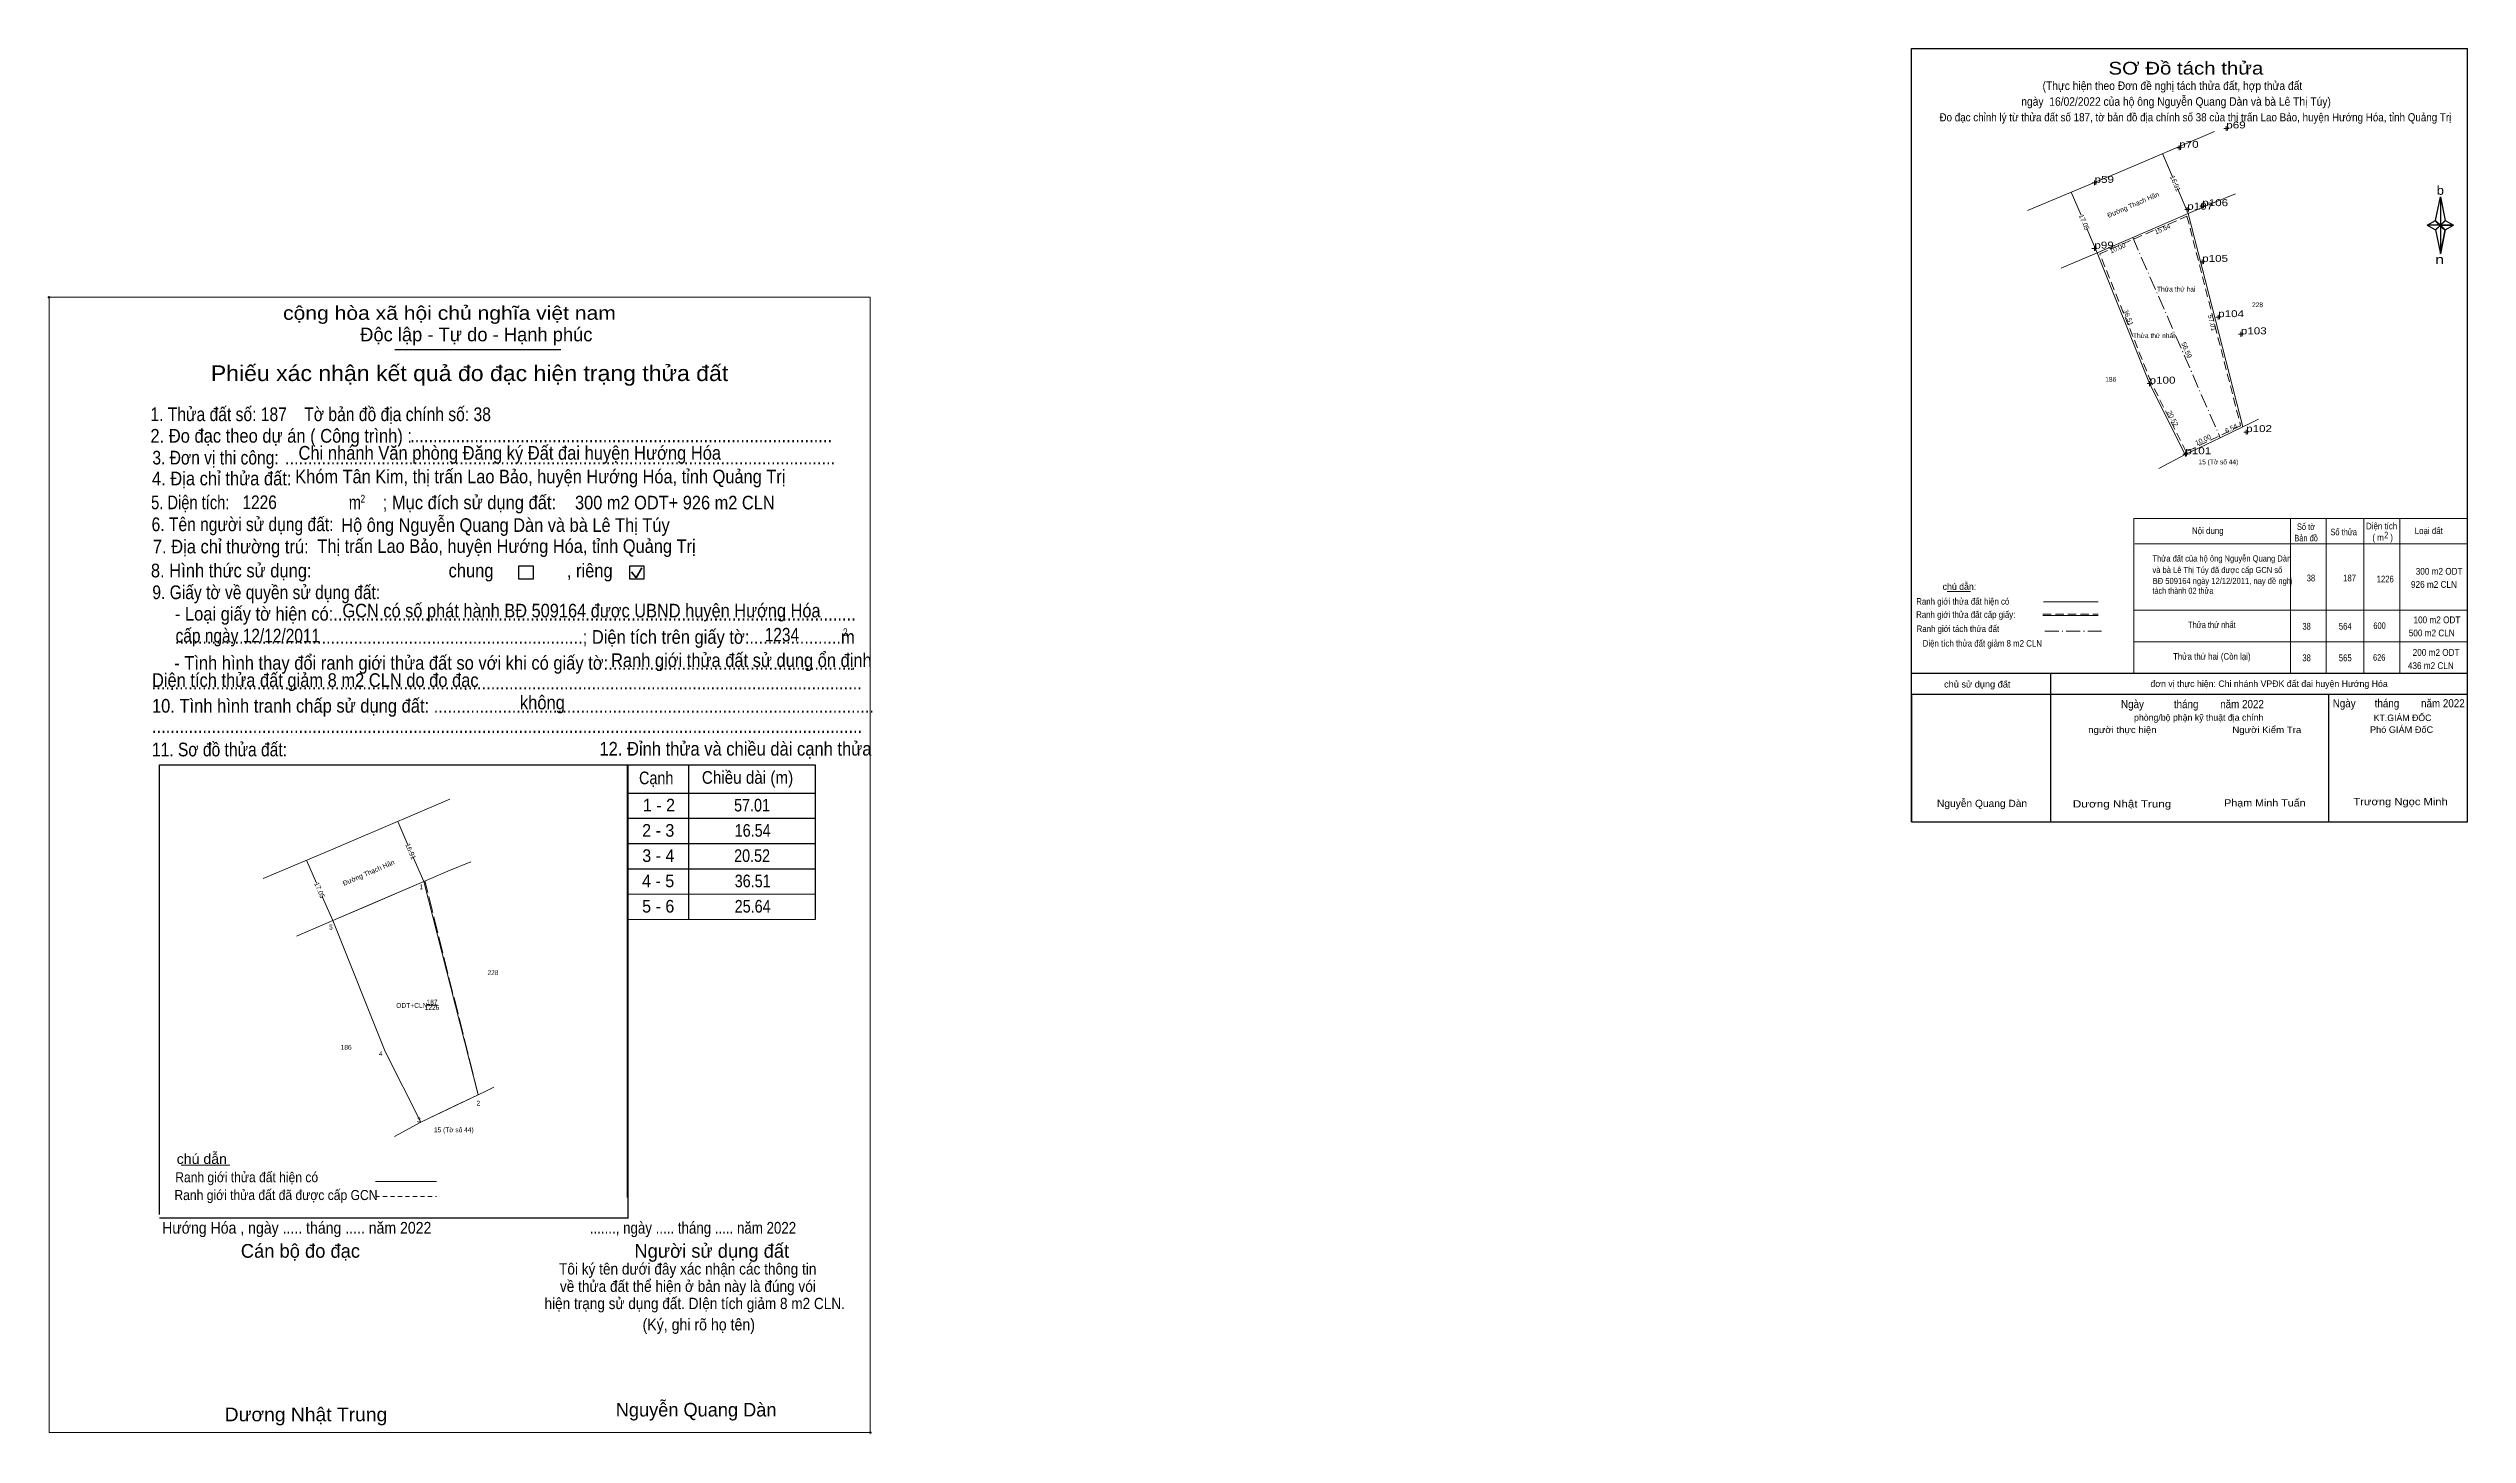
# Model space of a CAD drawing. Header units: metres. Extents: x 535788 to 536414, y 1836227 to 1836586.
import ezdxf
from ezdxf.enums import TextEntityAlignment as Align

# ---------------------------------------------------------------- set-up
doc = ezdxf.new("R2010")
doc.units = ezdxf.units.M
doc.header["$LTSCALE"] = 0.72
doc.header["$PDMODE"] = 32
doc.header["$PDSIZE"] = 0.36
for name, pattern in [('DOT_DASHED', [7.7, 5, -1.2, 0.3, -1.2]), ('LONG_DASHED', [7.5, 6, -1.5]), ('MEDIUM_DASHED', [4.5, 3, -1.5]), ('SHORT_DASHED', [2.7, 1.5, -1.2])]:
    doc.linetypes.add(name, pattern=pattern)
for name, color, linetype, lineweight in [('1', 7, 'Continuous', 25), ('10', 7, 'Continuous', 13), ('15', 7, 'Continuous', 13), ('17', 7, 'Continuous', 13), ('2', 7, 'Continuous', 25), ('30', 7, 'Continuous', 25), ('40', 7, 'Continuous', 13), ('50', 7, 'DOT_DASHED', 13), ('54', 7, 'Continuous', 13), ('6', 7, 'Continuous', 13), ('63', 7, 'Continuous', 25), ('7', 7, 'Continuous', 13)]:
    doc.layers.add(name, color=color, linetype=linetype, lineweight=lineweight)
doc.layers.add('12', color=7, linetype='Continuous')

msp = doc.modelspace()

# ---------------------------------------------------------------- linework, layer by layer
at = {"layer": '1'}
for p, q in [((536269.85, 1836386.08), (536269.85, 1836586.4)), ((536269.85, 1836586.4), (536413.86, 1836586.4)), ((536413.86, 1836386.08), (536413.86, 1836586.4)), ((536405.56, 1836541.8), (536406.81, 1836547.92)), ((536406.81, 1836547.92), (536406.81, 1836540.6)), ((536406.81, 1836547.92), (536408.06, 1836541.8)), ((536403.37, 1836540.6), (536405.56, 1836541.8)), ((536406.71, 1836540.47), (536405.56, 1836541.66)), ((536405.56, 1836539.3), (536406.71, 1836540.47)), ((536405.56, 1836539.44), (536406.81, 1836533.17)), ((536406.71, 1836540.47), (536407.96, 1836541.66)), ((536407.96, 1836539.3), (536406.71, 1836540.47)), ((536406.81, 1836540.6), (536406.81, 1836533.17)), ((536406.81, 1836540.6), (536410.24, 1836540.6)), ((536408.06, 1836539.44), (536406.81, 1836533.17)), ((536408.06, 1836539.44), (536410.24, 1836540.6)), ((536305.85, 1836424.52), (536305.85, 1836386.05)), ((536269.92, 1836419.17), (536269.92, 1836386.05)), ((536269.92, 1836419.17), (536413.86, 1836419.17)), ((536377.86, 1836419.17), (536377.86, 1836386.05))]:
    msp.add_line(p, q, dxfattribs=at)
at = {"layer": '1', "lineweight": 13}
for p, q in [((536327.47, 1836464.61), (536327.47, 1836424.52)), ((536327.47, 1836464.61), (536413.86, 1836464.61)), ((536368.03, 1836424.52), (536368.03, 1836464.61)), ((536377.24, 1836424.52), (536377.24, 1836464.61)), ((536386.99, 1836464.61), (536386.99, 1836424.52)), ((536396.35, 1836424.52), (536396.35, 1836464.61)), ((536413.86, 1836458.04), (536327.7, 1836458.04)), ((536279.16, 1836445.74), (536285.19, 1836445.74)), ((536413.86, 1836440.88), (536327.47, 1836440.88)), ((536413.86, 1836440.87), (536327.47, 1836440.87)), ((536413.86, 1836440.87), (536327.47, 1836440.87)), ((536413.86, 1836440.87), (536327.59, 1836440.87)), ((536413.86, 1836432.7), (536327.47, 1836432.7)), ((536413.86, 1836424.53), (536327.47, 1836424.53)), ((536413.86, 1836424.53), (536327.47, 1836424.53)), ((536413.86, 1836424.53), (536327.47, 1836424.53)), ((536413.86, 1836424.53), (536327.47, 1836424.53)), ((536413.86, 1836424.53), (536327.47, 1836424.53)), ((536413.86, 1836424.52), (536327.47, 1836424.52))]:
    msp.add_line(p, q, dxfattribs=at)
at = {"layer": '1'}
for points in [[(536405.56, 1836541.8), (536406.81, 1836547.92), (536406.81, 1836540.6)], [(536403.37, 1836540.6), (536405.56, 1836539.44), (536406.81, 1836540.6)], [(536406.81, 1836540.6), (536408.06, 1836541.8), (536410.24, 1836540.6)], [(536406.81, 1836540.6), (536406.81, 1836533.17), (536408.06, 1836539.44)]]:
    msp.add_lwpolyline(points, close=True, dxfattribs=at)
at = {"layer": '1', "linetype": 'MEDIUM_DASHED', "lineweight": 13}
msp.add_lwpolyline([(536341.2, 1836542.93), (536355.09, 1836488.66), (536341, 1836481.9), (536331.99, 1836499.77), (536318.63, 1836533.2)], close=True, dxfattribs=at)
at = {"layer": '1'}
for points in [[(536405.56, 1836541.8), (536406.81, 1836540.6), (536408.06, 1836539.44)], [(536408.06, 1836541.8), (536406.81, 1836540.6), (536405.56, 1836539.44)], [(536407.96, 1836541.66), (536406.71, 1836540.47), (536405.56, 1836539.3)], [(536269.92, 1836386.04), (536413.86, 1836386.04), (536413.86, 1836481.43)]]:
    msp.add_lwpolyline(points, dxfattribs=at)
at = {"layer": '1', "lineweight": 13}
msp.add_lwpolyline([(535884.7, 1836370.62), (535898.84, 1836315.39), (535883.93, 1836308.24), (535874.69, 1836326.56), (535861.15, 1836360.47)], close=True, dxfattribs=at)
at = {"layer": '10'}
for p, q in [((536341.54, 1836543.62), (536355.68, 1836488.39)), ((536317.99, 1836533.47), (536327.17, 1836537.43)), ((536317.99, 1836533.47), (536331.53, 1836499.56)), ((536331.53, 1836499.56), (536340.77, 1836481.24)), ((536340.77, 1836481.24), (536349.79, 1836485.56)), ((536303.89, 1836439.48), (536318.23, 1836439.48)), ((536304.07, 1836443.03), (536318.23, 1836443.03)), ((535884.7, 1836370.62), (535898.84, 1836315.39)), ((535861.15, 1836360.47), (535870.33, 1836364.43)), ((535861.15, 1836360.47), (535874.69, 1836326.56)), ((535885.45, 1836338.55), (535888.28, 1836338.55)), ((535874.69, 1836326.56), (535883.93, 1836308.24)), ((535883.93, 1836308.24), (535892.95, 1836312.56))]:
    msp.add_line(p, q, dxfattribs=at)
at = {"layer": '10', "linetype": 'DOT_DASHED'}
msp.add_line((536327.17, 1836537.43), (536349.79, 1836485.56), dxfattribs=at)
at = {"layer": '10', "linetype": 'MEDIUM_DASHED'}
msp.add_line((536303.89, 1836439.81), (536318.23, 1836439.81), dxfattribs=at)
at = {"layer": '15'}
for p, q in [((536334.85, 1836559.15), (536337.46, 1836553.09)), ((536311.24, 1836549.13), (536313.8, 1836543.18)), ((536338.15, 1836551.5), (536338.21, 1836551.35)), ((536338.75, 1836550.1), (536341.54, 1836543.62)), ((536314.43, 1836541.71), (536314.44, 1836541.7)), ((536315.28, 1836539.76), (536317.99, 1836533.47)), ((535878.01, 1836386.15), (535880.62, 1836380.09)), ((535881.31, 1836378.5), (535881.37, 1836378.35)), ((535881.91, 1836377.1), (535884.7, 1836370.62)), ((535854.4, 1836376.13), (535856.96, 1836370.18)), ((535857.59, 1836368.71), (535857.6, 1836368.7)), ((535858.44, 1836366.76), (535861.15, 1836360.47))]:
    msp.add_line(p, q, dxfattribs=at)
at = {"layer": '17'}
for p, q in [((536355.68, 1836488.39), (536357.61, 1836489.32)), ((536357.61, 1836489.32), (536359.74, 1836490.34)), ((535898.84, 1836315.39), (535900.77, 1836316.32)), ((535900.77, 1836316.32), (535902.9, 1836317.34)), ((535821.94, 1836297.13), (535834.48, 1836297.13))]:
    msp.add_line(p, q, dxfattribs=at)
at = {"layer": '17', "linetype": 'LONG_DASHED'}
msp.add_line((535898.84, 1836315.39), (535885, 1836370.75), dxfattribs=at)
at = {"layer": '2'}
for p, q in [((535877.26, 1836508.44), (535920.25, 1836508.44)), ((535816.3, 1836400.82), (535937.52, 1836400.82)), ((535816.3, 1836284.32), (535816.3, 1836400.82)), ((535937.52, 1836283.37), (535816.3, 1836283.37))]:
    msp.add_line(p, q, dxfattribs=at)
at = {"layer": '2', "lineweight": 35}
for p, q in [((535939.71, 1836449.24), (535941.18, 1836451.88)), ((535938.5, 1836450.82), (535939.71, 1836449.24))]:
    msp.add_line(p, q, dxfattribs=at)
at = {"layer": '2', "lineweight": 13}
msp.add_lwpolyline([(535787.72, 1836521.92), (536000.31, 1836521.92), (536000.31, 1836227.89), (535787.72, 1836227.89)], close=True, dxfattribs=at)
at = {"layer": '2'}
for points in [[(535909.36, 1836452.33), (535913.01, 1836452.33), (535913.01, 1836448.93), (535909.36, 1836448.93)], [(535938.08, 1836452.33), (535941.73, 1836452.33), (535941.73, 1836448.93), (535938.08, 1836448.93)]]:
    msp.add_lwpolyline(points, close=True, dxfattribs=at)
for p in [(535787.72, 1836521.92), (536000.31, 1836227.89)]:
    msp.add_point(p, dxfattribs=at)
at = {"layer": '30'}
for p, q in [((535937.51, 1836288.77), (535937.51, 1836400.83)), ((535937.51, 1836400.83), (535986.07, 1836400.83)), ((535953.23, 1836400.83), (535953.23, 1836360.79)), ((535986.07, 1836400.83), (535986.07, 1836360.79)), ((535937.51, 1836393.52), (535986.07, 1836393.52)), ((535937.51, 1836386.97), (535986.07, 1836386.97)), ((535937.51, 1836380.43), (535986.07, 1836380.43)), ((535937.51, 1836373.88), (535986.07, 1836373.88))]:
    msp.add_line(p, q, dxfattribs=at)
at = {"layer": '30', "lineweight": 13}
for p, q in [((535937.51, 1836367.34), (535986.07, 1836367.34)), ((535937.51, 1836360.79), (535986.07, 1836360.79))]:
    msp.add_line(p, q, dxfattribs=at)
at = {"layer": '40'}
for p, q in [((536322.86, 1836554.03), (536348.29, 1836564.9)), ((536317.45, 1836551.75), (536322.86, 1836554.03)), ((536299.95, 1836544.37), (536317.45, 1836551.75)), ((536353.78, 1836548.73), (536347.81, 1836546.32)), ((535866.02, 1836381.03), (535891.45, 1836391.9)), ((535843.11, 1836371.37), (535860.61, 1836378.75)), ((535860.61, 1836378.75), (535866.02, 1836381.03)), ((535896.94, 1836375.73), (535890.97, 1836373.32))]:
    msp.add_line(p, q, dxfattribs=at)
for points in [[(536347.81, 1836546.32), (536341.54, 1836543.62), (536327.17, 1836537.43)], [(536317.99, 1836533.47), (536311.07, 1836530.49), (536308.63, 1836529.49)], [(535890.97, 1836373.32), (535884.7, 1836370.62), (535870.33, 1836364.43)], [(535861.15, 1836360.47), (535854.23, 1836357.49), (535851.79, 1836356.49)]]:
    msp.add_lwpolyline(points, dxfattribs=at)
at = {"layer": '50'}
msp.add_line((536319.11, 1836435.45), (536304.08, 1836435.44), dxfattribs=at)
at = {"layer": '54'}
for p, q in [((536349.79, 1836485.56), (536355.68, 1836488.39)), ((536333.96, 1836477.56), (536340.77, 1836481.24)), ((535892.95, 1836312.56), (535898.84, 1836315.39)), ((535877.12, 1836304.56), (535883.93, 1836308.24))]:
    msp.add_line(p, q, dxfattribs=at)
at = {"layer": '6'}
msp.add_line((535872.19, 1836292.9), (535888.03, 1836292.9), dxfattribs=at)
at = {"layer": '6', "linetype": 'SHORT_DASHED'}
msp.add_line((535872.19, 1836289.03), (535888.03, 1836289.03), dxfattribs=at)
at = {"layer": '63'}
for p, q in [((536413.86, 1836424.52), (536269.85, 1836424.52)), ((535937.52, 1836400.82), (535937.52, 1836283.36))]:
    msp.add_line(p, q, dxfattribs=at)
at = {"layer": '7'}
for p, q in [((536352, 1836565.66), (536350.75, 1836565.66)), ((536351.38, 1836565.03), (536351.38, 1836566.28)), ((536339.83, 1836560.64), (536338.58, 1836560.64)), ((536339.2, 1836560.01), (536339.2, 1836561.26)), ((536317.28, 1836550.94), (536317.28, 1836552.19)), ((536317.9, 1836551.57), (536316.65, 1836551.57)), ((536345.15, 1836544.91), (536345.15, 1836546.15)), ((536341.9, 1836544.63), (536340.65, 1836544.63)), ((536341.28, 1836544.01), (536341.28, 1836545.26)), ((536345.78, 1836545.53), (536344.53, 1836545.53)), ((536317.85, 1836534.55), (536316.6, 1836534.55)), ((536317.23, 1836533.93), (536317.23, 1836535.18)), ((536345.76, 1836531.1), (536344.51, 1836531.1)), ((536345.14, 1836530.47), (536345.14, 1836531.72)), ((536349.9, 1836516.78), (536348.65, 1836516.78)), ((536349.28, 1836516.16), (536349.28, 1836517.4)), ((536355.78, 1836512.34), (536354.53, 1836512.34)), ((536355.15, 1836511.71), (536355.15, 1836512.96)), ((536332.15, 1836499.56), (536330.91, 1836499.56)), ((536331.53, 1836498.94), (536331.53, 1836500.19)), ((536357.15, 1836487.01), (536355.9, 1836487.01)), ((536356.52, 1836486.39), (536356.52, 1836487.63)), ((536341.4, 1836481.27), (536340.15, 1836481.27)), ((536340.78, 1836480.65), (536340.78, 1836481.89))]:
    msp.add_line(p, q, dxfattribs=at)

# ---------------------------------------------------------------- texts
at = {"layer": '1'}
for s, height, width, p in [('SƠ Đồ tách thửa', 3.292, 1.2, (536340.925, 1836579.62)), ('Đo đạc chỉnh lý từ thửa đất số 187, tờ bản đồ địa chính số 38 của thị trấn Lao Bảo, huyện Hướng Hóa, tỉnh Quảng Trị', 2.11, 0.9, (536343.39, 1836567.5)), ('Thửa thứ hai', 1.25, 0.9, (536338.405, 1836523.42)), ('228', 1.25, 0.85, (536359.475, 1836519.37)), ('Thửa thứ nhất', 1.25, 0.85, (536332.655, 1836511.36)), ('186', 1.25, 0.85, (536321.465, 1836500.04)), ('15 (Tờ số 44)', 1.25, 0.85, (536349.34, 1836478.66)), ('Nội dung', 1.693, 0.9, (536346.6, 1836460.63)), ('Bản đồ', 1.693, 0.85, (536372.04, 1836458.71)), ('Số tờ', 1.693, 0.85, (536372.02, 1836461.65)), ('Số thửa', 1.693, 0.85, (536381.77, 1836460.29)), ('Diện tích', 1.693, 0.9, (536391.595, 1836461.83)), (' ( m   )', 1.693, 0.9, (536391.59, 1836458.89)), ('2', 1.693, 0.8, (536392.785, 1836459.51)), ('Loại đất', 1.693, 0.9, (536403.8, 1836460.6)), ('Thửa thứ nhất', 1.693, 0.85, (536347.64, 1836436.24)), ('600', 1.69, 0.85, (536391.065, 1836436.02)), ('Thửa thứ hai (Còn lại)', 1.694, 0.9, (536347.645, 1836428.07)), ('626', 1.69, 0.85, (536390.98, 1836427.79)), ('chủ sử dụng đất', 1.693, 1.05, (536286.91, 1836420.86)), ('Ngày           tháng        năm 2022', 2.11, 0.9, (536342.62, 1836415.5)), ('Ngày       tháng        năm 2022', 2.11, 0.9, (536396.02, 1836415.71)), ('người thực hiện', 1.693, 1.1, (536324.48, 1836409.05)), ('Người Kiểm Tra', 1.694, 1.1, (536361.87, 1836409.05)), ('Phó GIÁM ĐốC', 1.691, 1.05, (536396.765, 1836409.1)), ('228', 1.25, 0.85, (535902.635, 1836346.37)), ('ODT+CLN', 1.25, 0.95, (535881.64, 1836337.88)), ('187', 1.25, 0.85, (535886.865, 1836338.74)), ('1226', 1.25, 0.85, (535886.865, 1836337.33)), ('186', 1.25, 0.85, (535864.625, 1836327.04)), ('15 (Tờ số 44)', 1.25, 0.85, (535892.5, 1836305.66))]:
    msp.add_text(s, height=height, dxfattribs=dict(at, width=width)).set_placement(p, align=Align.CENTER)
for s, width, p in [('b', 1.1, (536405.85, 1836548.47)), ('n', 1.3, (536405.5, 1836530.57))]:
    msp.add_text(s, height=2.304, dxfattribs=dict(at, width=width)).set_placement(p)
for s, height, p in [('chú dẫn:', 1.693, (536282.295, 1836446.15)), ('đơn vị thực hiện: Chi nhánh VPĐK đất đai huyện Hướng Hóa', 1.691, (536362.46, 1836420.99)), ('KT.GIÁM ĐỐC', 1.691, (536397.02, 1836412.16)), ('phòng/bộ phận kỹ thuật địa chính', 1.693, (536344.245, 1836412.24))]:
    msp.add_text(s, height=height, dxfattribs=at).set_placement(p, align=Align.CENTER)
for s, height, width, p in [('Nguyễn Quang Dàn', 1.88, 1.05, (536299.82, 1836389.9)), ('Dương Nhật Trung', 1.881, 1.2, (536337.14, 1836389.78)), ('Phạm Minh Tuấn', 1.88, 1.1, (536371.91, 1836390.04)), ('Trương Ngọc Minh', 1.881, 1.15, (536408.72, 1836390.36))]:
    msp.add_text(s, height=height, dxfattribs=dict(at, width=width)).set_placement(p, align=Align.RIGHT)
at = {"layer": '10', "width": 0.95}
for p in [(536337.6181, 1836551.1773), (535880.7781, 1836378.1773)]:
    msp.add_text('16.91', height=1.25, rotation=293.305, dxfattribs=at).set_placement(p, align=Align.CENTER)
at = {"layer": '10'}
for s, rotation, p in [('17.05', 293.318, (536314.0258, 1836541.1074)), ('56.59', 293.562, (536340.5486, 1836508.0098)), ('17.05', 293.318, (535857.1858, 1836368.1074))]:
    msp.add_text(s, height=1.25, rotation=rotation, dxfattribs=at).set_placement(p, align=Align.CENTER)
for s, height, width, p in [('Ranh giới thửa đất cấp giấy:', 1.693, 0.9, (536283.93, 1836438.9)), ('Ranh giới thửa đất hiện có', 1.693, 0.9, (536283.16, 1836442.31)), ('Ranh giới tách thửa đất', 1.693, 0.9, (536281.9, 1836435.23)), ('Diện tích thửa đất giảm 8 m2 CLN', 1.69, 0.9, (536288.225, 1836431.45)), ('1 - 2', 3.274, 0.95, (535945.605, 1836388.75)), ('57.01', 3.27, 0.85, (535969.71, 1836388.75)), ('2 - 3', 3.274, 0.95, (535945.425, 1836382.21)), ('16.54', 3.27, 0.85, (535969.875, 1836382.21)), ('3 - 4', 3.274, 0.95, (535945.455, 1836375.67)), ('20.52', 3.27, 0.85, (535969.725, 1836375.67)), ('4 - 5', 3.274, 0.95, (535945.4, 1836369.12)), ('36.51', 3.27, 0.85, (535969.88, 1836369.12)), ('5 - 6', 3.274, 0.95, (535945.425, 1836362.56)), ('25.64', 3.27, 0.85, (535969.875, 1836362.56))]:
    msp.add_text(s, height=height, dxfattribs=dict(at, width=width)).set_placement(p, align=Align.CENTER)
at = {"layer": '12', "width": 1.25}
for s, p in [('p69', (536351.38, 1836565.66)), ('p70', (536339.2, 1836560.64)), ('p59', (536317.28, 1836551.57)), ('p107', (536341.28, 1836544.63)), ('p106', (536345.16, 1836545.53)), ('p99', (536317.23, 1836534.55)), ('p105', (536345.14, 1836531.1)), ('p104', (536349.28, 1836516.78)), ('p103', (536355.15, 1836512.34)), ('p100', (536331.53, 1836499.56)), ('p101', (536340.78, 1836481.27)), ('p102', (536356.52, 1836487.01))]:
    msp.add_text(s, height=1.8, dxfattribs=at).set_placement(p)
at = {"layer": '15', "width": 0.9}
for s, height, p in [('(Thực hiện theo Đơn đề nghị tách thửa đất, hợp thửa đất ', 2.205, (536337.795, 1836575.62)), ('ngày  16/02/2022 của hộ ông Nguyễn Quang Dàn và bà Lê Thị Túy)', 2.21, (536338.38, 1836571.53))]:
    msp.add_text(s, height=height, dxfattribs=at).set_placement(p, align=Align.CENTER)
at = {"layer": '2'}
for s, height, width, p in [('cộng hòa xã hội chủ nghĩa việt nam', 3.548, 1.15, (535848.3, 1836516.1)), ('1. Thửa đất số: 187    Tờ bản đồ địa chính số: 38', 3.56, 0.85, (535813.96, 1836489.85)), ('2. Đo đạc theo dự án ( Công trình) : ', 3.551, 0.9, (535813.96, 1836484.27)), ('Chi nhánh Văn phòng Đăng ký Đất đai huyện Hướng Hóa', 3.548, 0.9, (535852.3, 1836479.86)), ('............................................................................................', 3.551, 0.9, (535881.19, 1836484.39)), ('4. Địa chỉ thửa đất:', 3.551, 0.9, (535814.35, 1836473.22)), ('3. Đơn vị thi công:', 3.551, 0.85, (535814.46, 1836478.62)), ('........................................................................................................................', 3.551, 0.9, (535848.76, 1836478.62)), ('Khóm Tân Kim, thị trấn Lao Bảo, huyện Hướng Hóa, tỉnh Quảng Trị', 3.52, 0.9, (535851.46, 1836473.74)), ('5. Diện tích:', 3.551, 0.8, (535814.14, 1836467.02)), ('1226', 3.52, 0.85, (535837.78, 1836467.08)), ('2', 2.027, 0.8, (535868.34, 1836468.73)), ('; Mục đích sử dụng đất:', 3.548, 0.9, (535874.1, 1836467.02)), ('300 m2 ODT+ 926 m2 CLN', 3.52, 0.9, (535923.88, 1836466.99)), ('6. Tên người sử dụng đất:', 3.551, 0.85, (535814.26, 1836461.35)), ('Hộ ông Nguyễn Quang Dàn và bà Lê Thị Túy', 3.52, 0.9, (535863.37, 1836461.17)), ('m', 3.548, 0.8, (535865.32, 1836467.02)), ('7. Địa chỉ thường trú:', 3.551, 0.9, (535814.58, 1836455.59)), ('Thị trấn Lao Bảo, huyện Hướng Hóa, tỉnh Quảng Trị', 3.52, 0.9, (535857.18, 1836455.71)), ('8. Hình thức sử dụng:', 3.551, 0.9, (535814.08, 1836449.38)), ('chung                , riêng', 3.548, 0.9, (535891.15, 1836449.38)), ('9. Giấy tờ về quyền sử dụng đất:', 3.551, 0.85, (535814.46, 1836443.74)), ('     - Loại giấy tờ hiện có:..................................................................................................................', 3.548, 0.9, (535814.35, 1836438.18)), ('GCN có số phát hành BĐ 509164 được UBND huyện Hướng Hóa ', 3.52, 0.9, (535863.66, 1836439.02)), ('cấp ngày 12/12/2011', 3.525, 0.85, (535820.47, 1836432.54)), ('     .........................................................................................; Diện tích trên giấy tờ:....................m', 3.548, 0.9, (535814.35, 1836432.18)), ('1234', 3.52, 0.85, (535972.99, 1836432.78)), ('2', 2.027, 0.8, (535993.26, 1836434.17)), ('     - Tình hình thay đổi ranh giới thửa đất so với khi có giấy tờ:......................................................', 3.548, 0.9, (535814.17, 1836425.47)), ('Ranh giới thửa đất sử dụng ổn định', 3.54, 0.9, (535933.21, 1836426.16)), ('...........................................................................................................................................................', 3.548, 0.9, (535814.26, 1836420.34)), ('Diện tích thửa đất giảm 8 m2 CLN do đo đạc', 3.54, 0.9, (535814.36, 1836421)), ('10. Tình hình tranh chấp sử dụng đất: ................................................................................................', 3.551, 0.9, (535814.35, 1836414.34)), ('không', 3.548, 0.9, (535909.62, 1836415.21)), ('...........................................................................................................................................................', 3.548, 0.9, (535814.35, 1836409.09)), ('11. Sơ đồ thửa đất:', 3.551, 0.85, (535814.35, 1836403.02)), ('12. Đỉnh thửa và chiều dài cạnh thửa', 3.555, 0.9, (535930.21, 1836403.21)), ('Hướng Hóa , ngày ..... tháng ..... năm 2022', 3.03, 0.9, (535816.99, 1836279.4)), ('......., ngày ..... tháng ..... năm 2022', 3.03, 0.85, (535927.72, 1836279.4)), ('(Ký, ghi rõ họ tên)', 3.042, 0.9, (535941.37, 1836254.34)), ('Dương Nhật Trung', 3.552, 1.05, (535833.18, 1836230.8))]:
    msp.add_text(s, height=height, dxfattribs=dict(at, width=width)).set_placement(p)
for s, height, p in [('Độc lập - Tự do - Hạnh phúc', 3.548, (535868.26, 1836510.52)), ('Cán bộ đo đạc', 3.548, (535837.36, 1836273.16)), ('Người sử dụng đất', 3.548, (535939.26, 1836273.16)), ('Nguyễn Quang Dàn', 3.52, (535934.43, 1836232.04))]:
    msp.add_text(s, height=height, dxfattribs=at).set_placement(p)
for s, height, width, p in [('Phiếu xác nhận kết quả đo đạc hiện trạng thửa đất', 4.054, 1.1, (535896.57, 1836500.23)), ('Tôi ký tên dưới đây xác nhận các thông tin', 2.931, 0.9, (535953.06, 1836268.81)), ('về thửa đất thể hiện ở bản này là đúng vói', 2.931, 0.9, (535953.105, 1836264.31)), ('hiện trạng sử dụng đất. DIện tích giảm 8 m2 CLN.', 2.92, 0.9, (535954.865, 1836259.86))]:
    msp.add_text(s, height=height, dxfattribs=dict(at, width=width)).set_placement(p, align=Align.CENTER)
msp.add_text('.', height=1.014, dxfattribs=at).set_placement((536000.2867, 1836227.34), align=Align.CENTER)
at = {"layer": '30'}
for s, width, p in [('Cạnh', 0.85, (535940.46, 1836395.8)), ('Chiều dài (m)', 0.9, (535956.72, 1836395.92))]:
    msp.add_text(s, height=3.274, dxfattribs=dict(at, width=width)).set_placement(p)
at = {"layer": '6'}
for s, height, width, p in [('và bà Lê Thị Túy đã được cấp GCN số ', 1.58, 0.85, (536332.27, 1836450.51)), ('Thửa đất của hộ ông Nguyễn Quang Dàn', 1.58, 0.85, (536332.27, 1836453.49)), ('300 m2 ODT', 1.76, 0.9, (536400.43, 1836450.07)), ('tách thành 02 thửa', 1.6, 0.85, (536332.27, 1836445.12)), ('BĐ 509164 ngày 12/12/2011, nay đề nghị', 1.58, 0.9, (536332.32, 1836447.67)), ('38', 1.76, 0.8, (536372.22, 1836448.34)), ('187', 1.76, 0.85, (536381.63, 1836448.34)), ('1226', 1.76, 0.85, (536390.31, 1836448.06)), ('926 m2 CLN', 1.76, 0.9, (536399.2, 1836446.67)), ('100 m2 ODT', 1.76, 0.9, (536399.86, 1836437.5)), ('38', 1.76, 0.8, (536371.1, 1836435.83)), ('564', 1.76, 0.85, (536380.51, 1836435.83)), ('500 m2 CLN', 1.76, 0.9, (536398.63, 1836434.1)), ('38', 1.76, 0.8, (536371.1, 1836427.66)), ('565', 1.76, 0.85, (536380.51, 1836427.66)), ('436 m2 CLN', 1.76, 0.9, (536398.4, 1836425.64)), ('200 m2 ODT', 1.76, 0.9, (536399.64, 1836429.05)), ('Ranh giới thửa đất hiện có ', 2.598, 0.9, (535820.38, 1836292.72)), ('chú dẫn', 2.598, 1.05, (535820.77, 1836297.46)), ('Ranh giới thửa đất đã được cấp GCN', 2.605, 0.9, (535820.17, 1836288.1))]:
    msp.add_text(s, height=height, dxfattribs=dict(at, width=width)).set_placement(p)
at = {"layer": '63'}
for s, rotation, width, p in [('Đường Thạch Hãn', 23.334, 0.95, (536327.5224, 1836545.3201)), ('36.51', 291.766, 0.95, (536325.46, 1836516.4668)), ('57.01', 284.36, 0.9, (536347.1224, 1836515.175)), ('Đường Thạch Hãn', 23.334, 0.95, (535870.6874, 1836372.3222))]:
    msp.add_text(s, height=1.25, rotation=rotation, dxfattribs=dict(at, width=width)).set_placement(p, align=Align.CENTER)
for s, rotation, p in [('15.64', 23.316, (536335.1076, 1836539.0465)), ('10.00', 23.316, (536323.4776, 1836534.1165)), ('20.52', 296.765, (536336.9576, 1836490.2515)), ('10.00', 25.62, (536345.6498, 1836484.4458)), ('6.54', 25.62, (536352.9098, 1836487.3984))]:
    msp.add_text(s, height=1.25, rotation=rotation, dxfattribs=at).set_placement(p, align=Align.CENTER)
for s, width, p in [(' 1', 0.75, (535884.52, 1836368.6)), (' 5', 0.8, (535861.15, 1836358.16)), (' 4', 0.85, (535874.08, 1836325.4)), (' 3', 0.8, (535883.93, 1836308.24)), (' 2', 0.85, (535899.33, 1836312.58))]:
    msp.add_text(s, height=1.25, dxfattribs=dict(at, width=width)).set_placement(p, align=Align.RIGHT)

doc.saveas('drawing.dxf')
